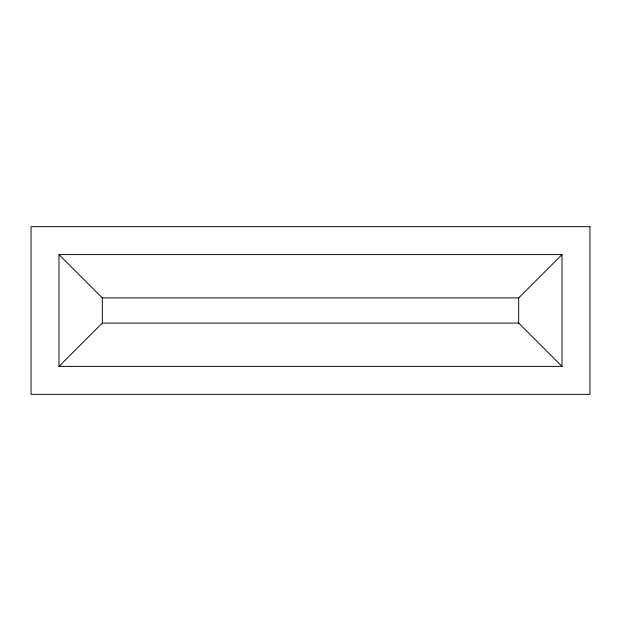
<?xml version="1.0" encoding="UTF-8"?>
<svg xmlns="http://www.w3.org/2000/svg" width="621" height="621" viewBox="0 0 621 621"><rect width="100%" height="100%" fill="white"/><g stroke="black" fill="none" stroke-linecap="round" stroke-linejoin="round"><path stroke-width="0.93" d="M58.995 366.39L102.31 323.075L518.69 323.075L562.005 366.39L562.005 254.61L58.995 254.61L58.995 366.39L562.005 366.39M58.995 254.61L102.31 297.925L518.69 297.925L562.005 254.61M518.69 297.925L518.69 323.075M102.31 297.925L102.31 323.075M589.95 226.665L31.05 226.665L31.05 394.335L589.95 394.335L589.95 226.665"/></g></svg>
